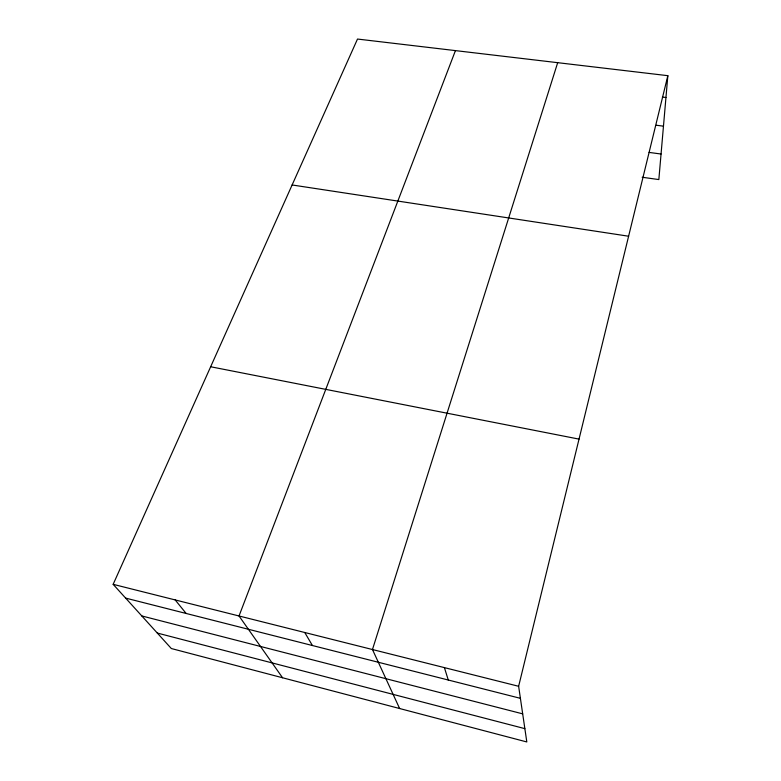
<?xml version="1.0" encoding="UTF-8"?>
<svg xmlns="http://www.w3.org/2000/svg" width="781" height="781" viewBox="0 0 781 781"><rect width="100%" height="100%" fill="white"/><g stroke="black" fill="none" stroke-linecap="round" stroke-linejoin="round"><path stroke-width="1.17" d="M667.843 75.679L518.633 686.284L526.814 741.95L171.332 648.533L113.157 584.334L357.503 39.05L667.843 75.679L658.842 179.571L642.167 177.248M557.683 62.675L372.469 649.528L399.628 708.523M455.44 50.609L239.025 615.975L282.566 677.762M662.395 97.069L665.949 97.508M656.245 125.233L663.469 126.161M649.099 152.412L661.058 154.023M292.114 184.97L628.617 236.223M210.655 366.758L579.033 439.117M113.157 584.334L518.633 686.284M125.634 598.1L520.41 698.331M141.81 615.945L522.684 713.854M157.303 633.049L524.852 728.644M175.178 599.925L186.151 613.466M304.756 632.503L312.42 645.526M444.399 667.618L448.274 680.017"/></g></svg>
